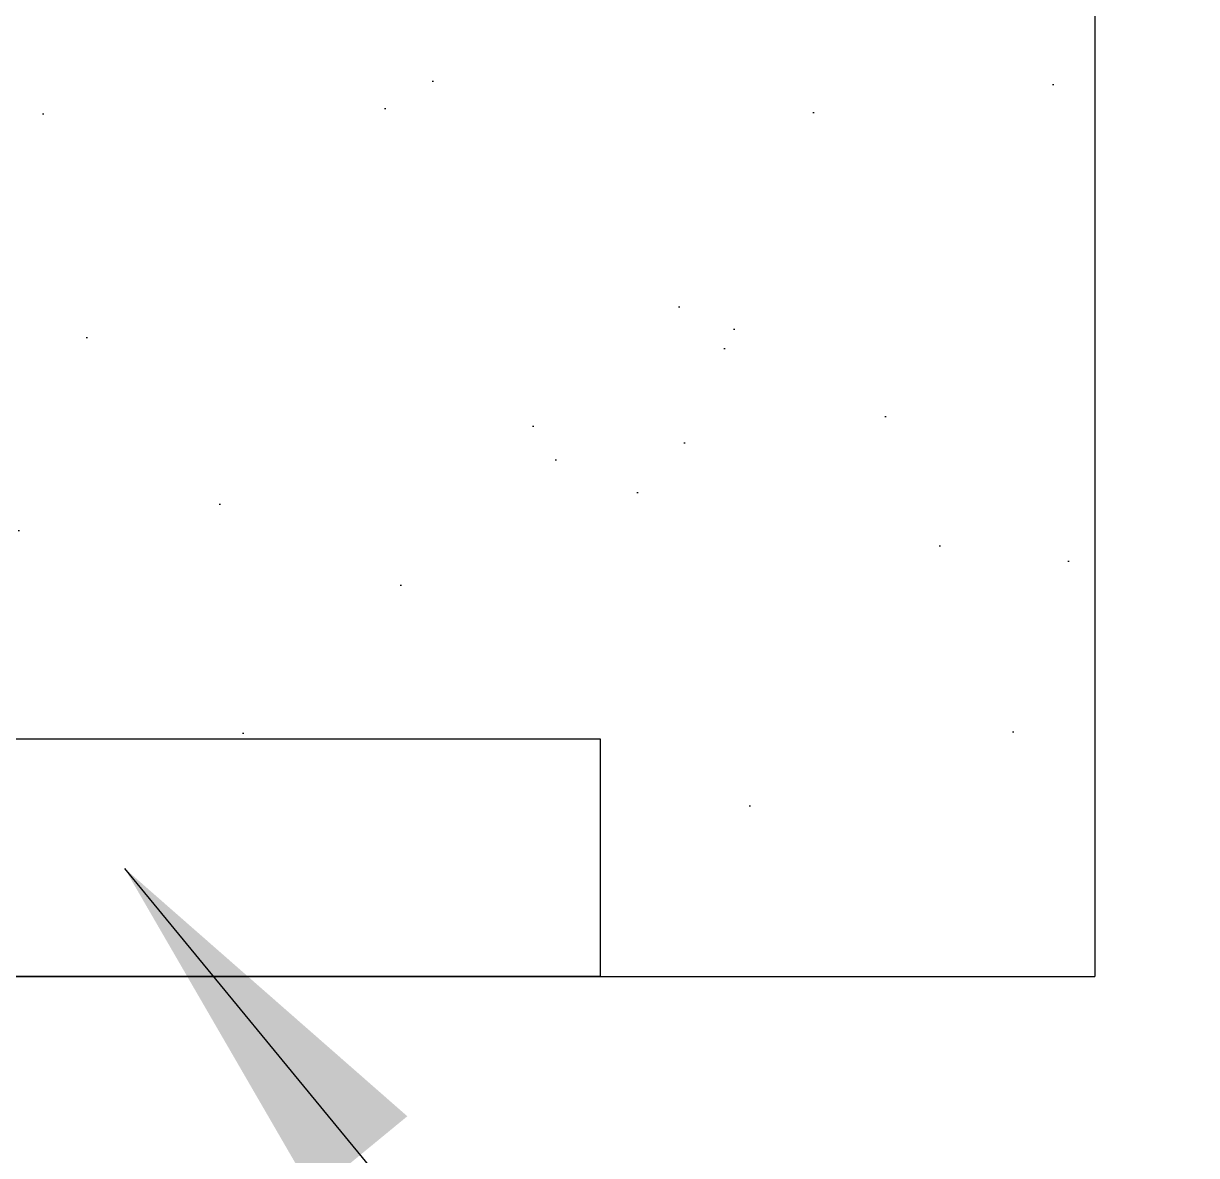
# Model space of a CAD drawing. Header units: inches. Extents: x -10.4 to 52.5, y 6.9 to 15.8.
# Drawn here: x 2.476 to 3.069, y 10.353 to 10.925 of the extents above; entities that cross this region are included whole.
import ezdxf

# ---------------------------------------------------------------- set-up
doc = ezdxf.new("R2010")
doc.units = ezdxf.units.IN
doc.header["$MEASUREMENT"] = 0
for name, color, linetype in [('Conditions', 1, 'Continuous'), ('Metals', 7, 'Continuous'), ('TEXT', 2, 'Continuous')]:
    doc.layers.add(name, color=color, linetype=linetype)
doc.styles.add('ARIAL', font='arial.ttf')
doc.dimstyles.new('Arial', dxfattribs={"dimtxt": 0.1875, "dimasz": 0.1875, "dimexe": 0.1875, "dimexo": 0.1875, "dimgap": 0.1875, "dimtad": 0, "dimtih": 1, "dimtoh": 1, "dimdec": 4, "dimzin": 3, "dimdsep": 46, "dimlunit": 4, "dimtxsty": 'ARIAL', "dimcen": 0.1875, "dimadec": 0, "dimazin": 0, "dimtfac": 1, "dimtdec": 4, "dimtofl": 0, "dimtmove": 0, "dimatfit": 3, "dimfxl": 0, "dimfrac": 2, "dimtolj": 1, "dimtzin": 0, "dimarcsym": 0})

# ---------------------------------------------------------------- blocks, each defined once
blk = doc.blocks.new('Bc55')
blk.add_lwpolyline([(1.38, 0.855), (2.0131, 0.855, -0.659567), (2.03481, 0.8043, 0.192706), (1.905, 0.48), (1.905, 0.12), (0.125, 0.12), (0.125, 0), (2.035, 0), (2.035, 0.16157, -0.671875), (2.06071, 0.17206, 0.430668), (2.7, 0.18339), (2.7, 0.27), (2.64239, 0.27, -2.892356), (2.64239, 0.69), (2.7, 0.69), (2.7, 0.855), (2.75, 0.855), (2.75, 0.98), (1.38, 0.98)], format="xyb", close=True)

msp = doc.modelspace()

# ---------------------------------------------------------------- hatches: boundary and pattern name
at = {"layer": 'Conditions'}
h = msp.add_hatch(dxfattribs=at)
h.set_pattern_fill('AR-CONC', color=256, scale=0.25, style=0)
h.set_pattern_definition([(50, (-8.1417, 5.0633), (1.79315, -0.15688), [0.1875, -2.0625]), (355, (-8.1417, 5.0633), (-0.34688, 1.88048), [0.15, -1.65]), (100.451, (-7.9923, 5.0502), (1.44627, 1.7236), [0.15935, -1.75286]), (46.184, (-8.1417, 5.5633), (2.6681, -0.4138), [0.28125, -3.09375]), (96.636, (-7.9194, 5.5288), (2.33666, 2.4353), [0.23903, -2.6293]), (351.184, (-8.1417, 5.5633), (2.33665, 2.4353), [0.225, -2.475]), (21, (-7.8917, 5.4383), (1.49227, -1.00655), [0.1875, -2.0625]), (326, (-7.8917, 5.4383), (0.6083, 1.81288), [0.15, -1.65]), (71.451, (-7.7674, 5.3544), (2.10056, 0.80633), [0.15935, -1.75286]), (37.5, (-8.1417, 5.0633), (0.0304, 0.832235), [0, -1.63, 0, -1.675, 0, -1.65625]), (7.5, (-8.1417, 5.0633), (0.657674, 0.98603), [0, -0.955, 0, -1.5925, 0, -0.63125]), (327.5, (-8.6992, 5.0633), (1.334556, -0.056387), [0, -0.625, 0, -1.95, 0, -2.5875]), (317.5, (-8.9492, 5.0633), (1.457965, 0.25026), [0, -0.8125, 0, -1.295, 0, -1.8375])])
h.paths.add_polyline_path([(3.89515, 11.42311), (3.0171, 11.42311), (3.0171, 10.44311), (1.8812, 10.44311), (1.87535, 10.41543, 0.052126), (1.87435, 10.40581), (1.87435, 10.39244), (1.89835, 10.37951), (1.87435, 10.36659), (1.87435, 10.33489), (1.88579, 10.32873), (1.87435, 10.32257), (1.87435, 10.29087), (1.89835, 10.27795), (1.87435, 10.26503), (1.87435, 10.23333), (1.88579, 10.22717), (1.87435, 10.22101), (1.87435, 10.18931), (1.89835, 10.17639), (1.87435, 10.16346), (1.87435, 10.13177), (1.88579, 10.12561), (1.87435, 10.11944), (1.87435, 10.08775), (1.89835, 10.07483), (1.87435, 10.0619), (1.87435, 10.03021), (1.88579, 10.02404), (1.87435, 10.01788), (1.87435, 9.98619), (1.89835, 9.97326), (1.87435, 9.96034), (1.87435, 9.92864), (1.88579, 9.92248), (1.87435, 9.91632), (1.87435, 9.88462), (1.89835, 9.8717), (1.87435, 9.85878), (1.87435, 9.82708), (1.88579, 9.82092), (1.87435, 9.81476), (1.87435, 9.78306), (1.89835, 9.77014), (1.87435, 9.75721), (1.87435, 9.72552), (1.88579, 9.71936), (1.87435, 9.71319), (1.87435, 9.6815), (1.89835, 9.66858), (1.87435, 9.65565), (1.87435, 9.62396), (1.88579, 9.61779), (1.87435, 9.61163), (1.87435, 9.57994), (1.89835, 9.56701), (1.87435, 9.55409), (1.87435, 9.53021), (1.88579, 9.52404), (1.87435, 9.51788), (1.87435, 9.48619), (1.89835, 9.47326), (1.87435, 9.46034), (1.87435, 9.42864), (1.88579, 9.42248), (1.87435, 9.41632), (1.87435, 9.38462), (1.89835, 9.3717), (1.87435, 9.35878), (1.87435, 9.32708), (1.88579, 9.32092), (1.87435, 9.31476), (1.87435, 9.28306), (1.89835, 9.27014), (1.87435, 9.25721), (1.87435, 9.22552), (1.88579, 9.21936), (1.87435, 9.21319), (1.87435, 9.1815), (1.89835, 9.16858), (1.87435, 9.15565), (1.87435, 9.12396), (1.88579, 9.11779), (1.87435, 9.11163), (1.87435, 9.07994), (1.89835, 9.06701), (1.87435, 9.05409), (1.87435, 9.02239), (1.88579, 9.01623), (1.87435, 9.01007), (1.87435, 8.97745, -0.084437), (1.87173, 8.96207), (1.82232, 8.82102, -0.774123), (1.80187, 8.82102), (1.75246, 8.96207, -0.084437), (1.74985, 8.97745), (1.74985, 9.00331), (1.72585, 9.01623), (1.74985, 9.02916), (1.74985, 9.06085), (1.7384, 9.06701), (1.74985, 9.07318), (1.74985, 9.10487), (1.72585, 9.11779), (1.74985, 9.13072), (1.74985, 9.16241), (1.7384, 9.16858), (1.74985, 9.17474), (1.74985, 9.20643), (1.72585, 9.21936), (1.74985, 9.23228), (1.74985, 9.26397), (1.7384, 9.27014), (1.74985, 9.2763), (1.74985, 9.30799), (1.72585, 9.32092), (1.74985, 9.33384), (1.74985, 9.36554), (1.7384, 9.3717), (1.74985, 9.37786), (1.74985, 9.40956), (1.72585, 9.42248), (1.74985, 9.43541), (1.74985, 9.4671), (1.7384, 9.47326), (1.74985, 9.47943), (1.74985, 9.50331), (1.72585, 9.51623), (1.74985, 9.52916), (1.74985, 9.56085), (1.7384, 9.56701), (1.74985, 9.57318), (1.74985, 9.60487), (1.72585, 9.61779), (1.74985, 9.63072), (1.74985, 9.66241), (1.7384, 9.66858), (1.74985, 9.67474), (1.74985, 9.70643), (1.72585, 9.71936), (1.74985, 9.73228), (1.74985, 9.76397), (1.7384, 9.77014), (1.74985, 9.7763), (1.74985, 9.80799), (1.72585, 9.82092), (1.74985, 9.83384), (1.74985, 9.86554), (1.7384, 9.8717), (1.74985, 9.87786), (1.74985, 9.90956), (1.72585, 9.92248), (1.74985, 9.93541), (1.74985, 9.9671), (1.7384, 9.97326), (1.74985, 9.97943), (1.74985, 10.01112), (1.72585, 10.02404), (1.74985, 10.03697), (1.74985, 10.06866), (1.7384, 10.07483), (1.74985, 10.08099), (1.74985, 10.11268), (1.72585, 10.12561), (1.74985, 10.13853), (1.74985, 10.17022), (1.7384, 10.17639), (1.74985, 10.18255), (1.74985, 10.21424), (1.72585, 10.22717), (1.74985, 10.24009), (1.74985, 10.27179), (1.7384, 10.27795), (1.74985, 10.28411), (1.74985, 10.31581), (1.72585, 10.32873), (1.74985, 10.34166), (1.74985, 10.37335), (1.7384, 10.37951), (1.74985, 10.38568), (1.74985, 10.40581, 0.052126), (1.74884, 10.41543), (1.74299, 10.44311), (0.8571, 10.44311), (0.0171, 10.44311), (0.0171, 7.42807), (3.89515, 7.42807)])
h.paths.add_polyline_path([(3.51472, 9.87121), (3.99425, 9.87121), (3.99425, 9.67944), (3.51472, 9.67944)], flags=9)
h.paths.add_polyline_path([(3.49107, 9.23597), (4.94409, 9.23597), (4.94409, 8.79887), (3.49107, 8.79887)], flags=9)
h = msp.add_hatch(dxfattribs=at)
h.set_pattern_fill('AR-SAND', color=256, scale=0.125, style=0)
h.set_pattern_definition([(37.5, (-8.14173, 5.06332), (-0.0078742, 0.240853), [0, -0.19, 0, -0.2125, 0, -0.203125]), (7.5, (-8.14173, 5.0633), (0.221222, 0.352768), [0, -0.1025, 0, -0.17125, 0, -0.065625]), (327.5, (-8.29548, 5.06332), (0.3892677, 0.0007074), [0, -0.0625, 0, -0.225, 0, -0.29375]), (317.5, (-8.29548, 5.0633), (0.375766, 0.1097094), [0, -0.03125, 0, -0.1475, 0, -0.16875])])
h.paths.add_polyline_path([(3.0171, 11.42311), (1.5121, 11.42311), (1.5121, 11.29811), (0.879, 11.29811, 0.659567), (0.85729, 11.24741, -0.192706), (0.9871, 10.92311), (0.9871, 10.56311), (1.65535, 10.56311), (1.65535, 10.58186), (1.66567, 10.58186, 0.388879), (1.67688, 10.59213), (1.68267, 10.65834, -0.410563), (1.71535, 10.69061), (1.78491, 10.69061), (1.78885, 10.64561), (1.83535, 10.64561), (1.83928, 10.69061), (1.90885, 10.69061, -0.410563), (1.94152, 10.65834), (1.94731, 10.59213, 0.388879), (1.95852, 10.58186), (1.96885, 10.58186), (1.96885, 10.56311), (2.7671, 10.56311), (2.7671, 10.44311), (3.0171, 10.44311)])

# ---------------------------------------------------------------- linework, layer by layer
for p in [(3.0171, 11.42311), (0.0171, 10.44311)]:
    msp.add_line(p, (3.0171, 10.44311), dxfattribs=at)

# ---------------------------------------------------------------- block references
at = {"layer": 'Metals', "xscale": -1}
msp.add_blockref('Bc55', (2.8921, 10.44311), dxfattribs=at)

# ---------------------------------------------------------------- leaders
at = {"layer": 'TEXT'}
msp.add_leader([(2.52676, 10.49769), (3.0643, 9.84387), (3.35847, 9.84387)], dimstyle='Arial', dxfattribs=at)

doc.saveas('drawing.dxf')
